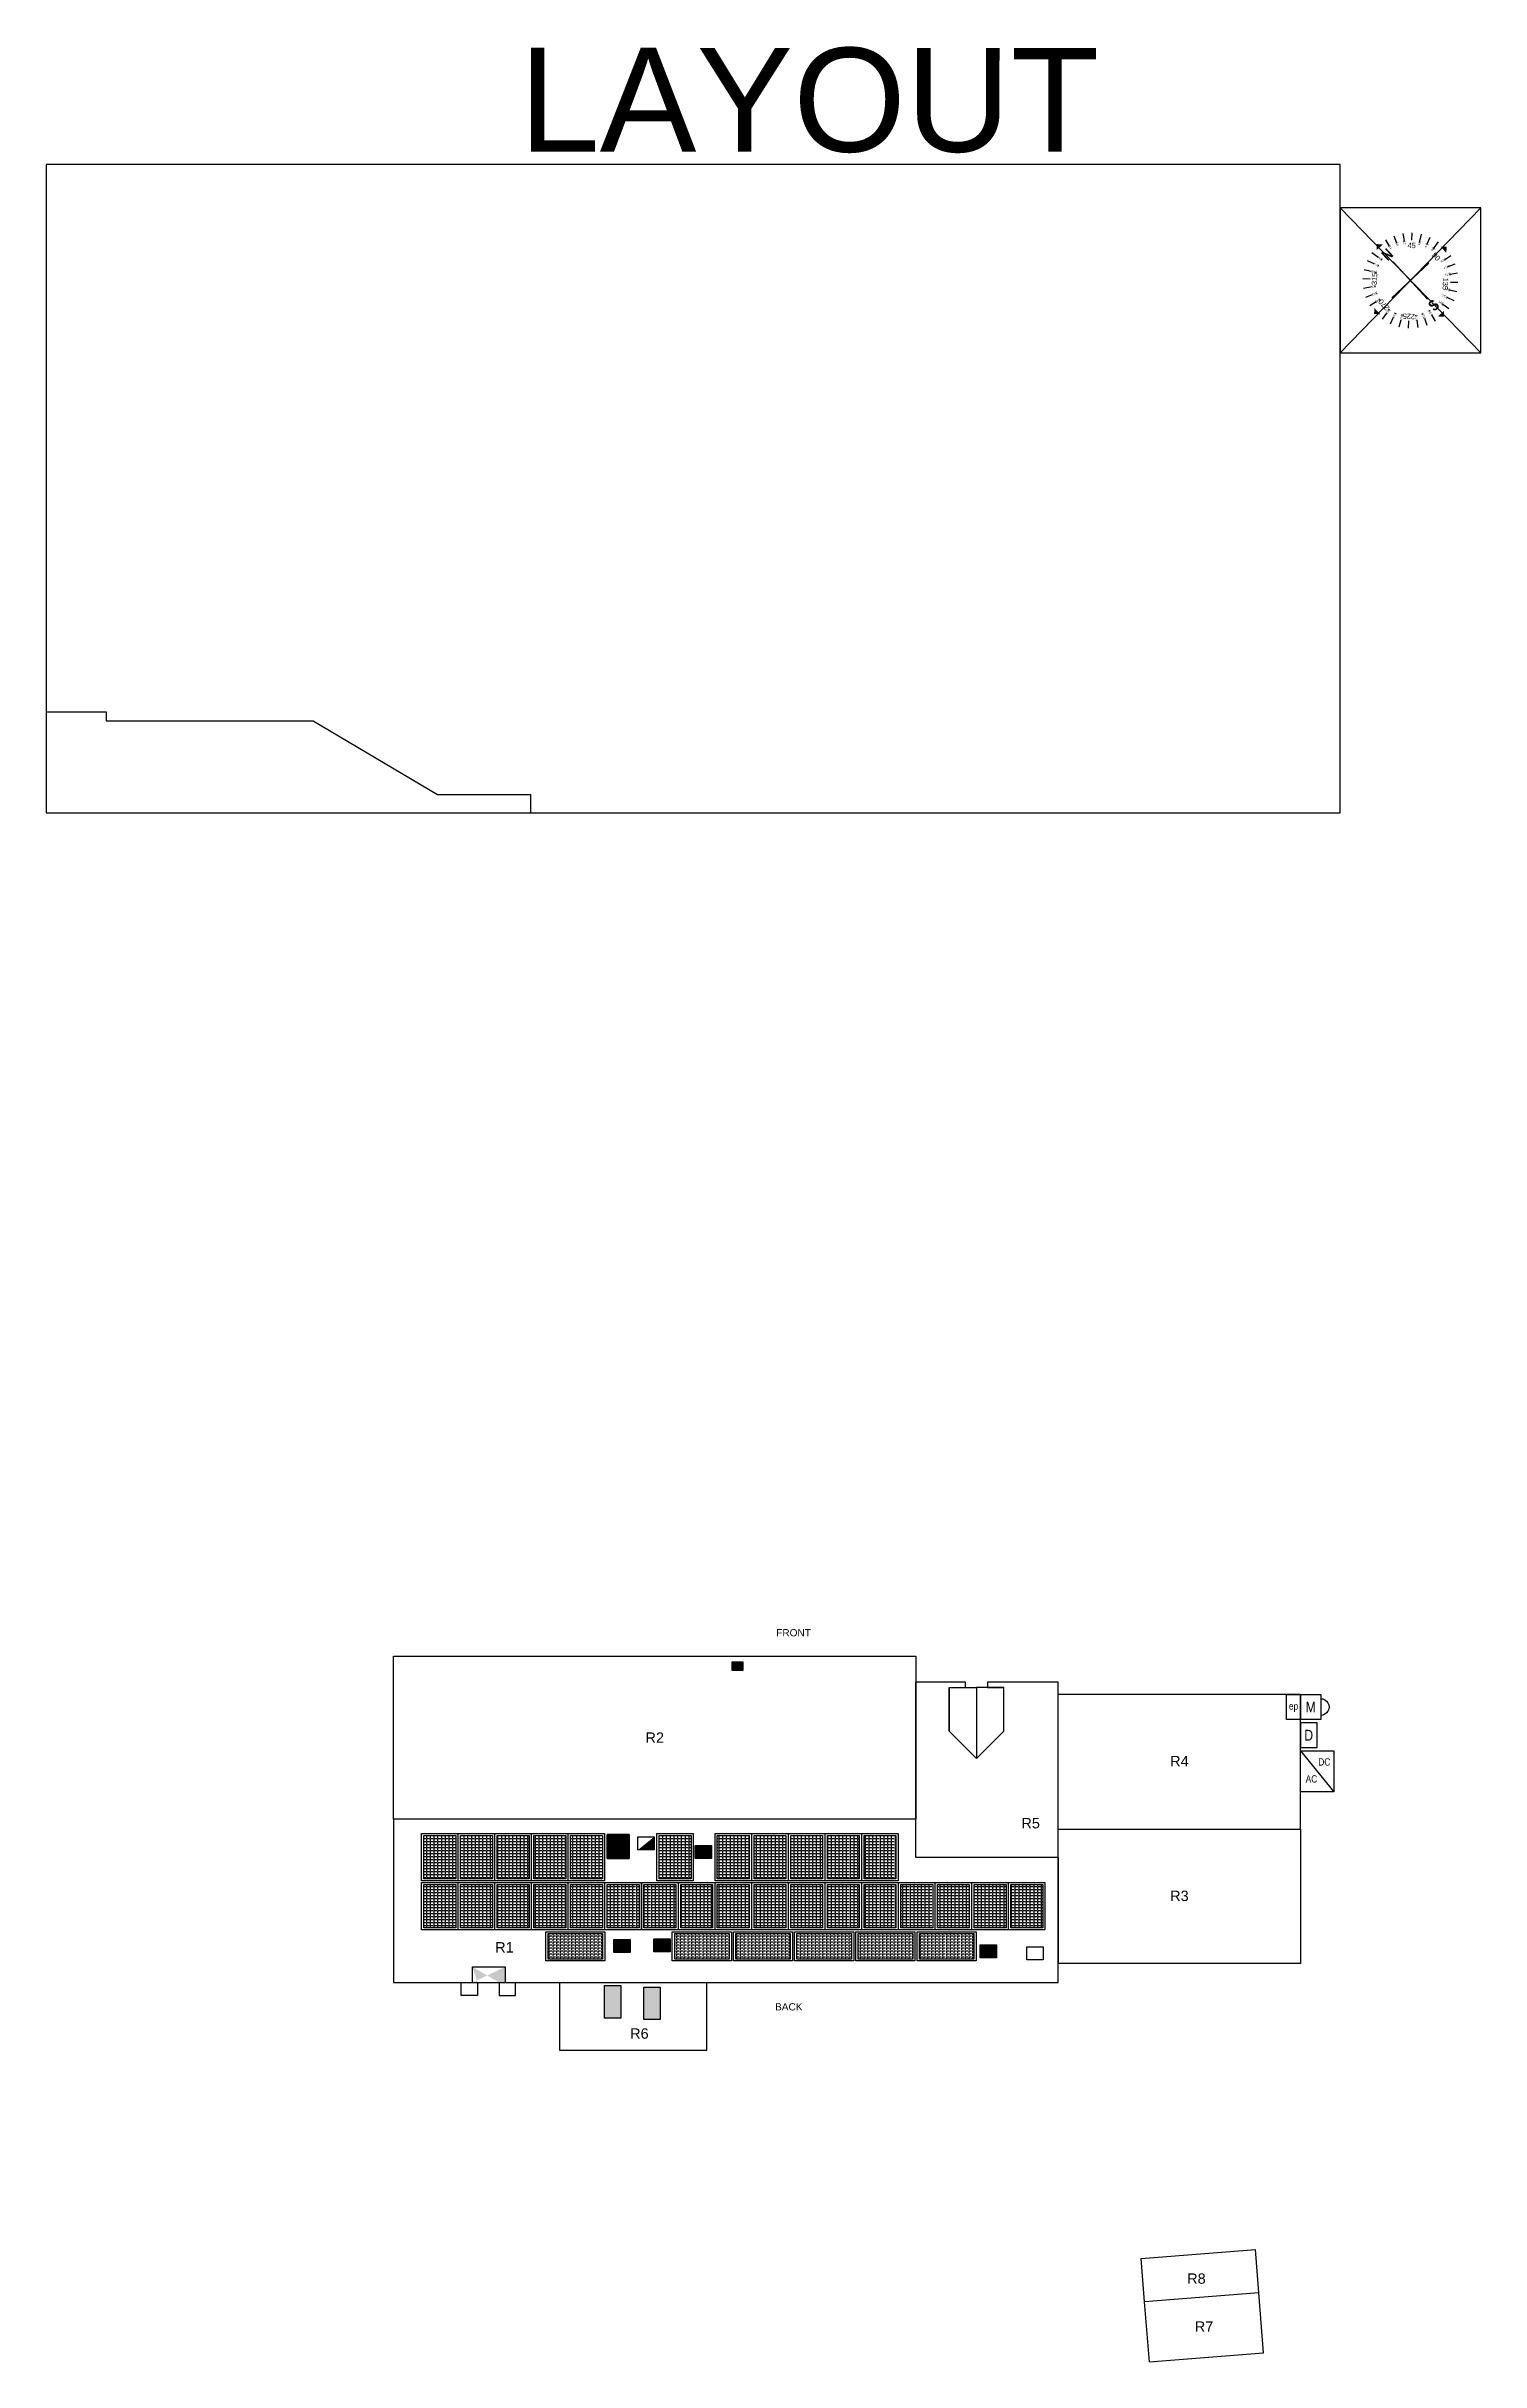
# Model space of a CAD drawing. Header units: feet. Extents: x -13431 to 10347, y 12869 to 29871.
# Drawn here: x 5102 to 6681, y 12869 to 15415 of the extents above; entities that cross this region are included whole.
import ezdxf
from ezdxf.enums import TextEntityAlignment as Align

# ---------------------------------------------------------------- set-up
doc = ezdxf.new("R2010")
doc.units = ezdxf.units.FT
doc.header["$MEASUREMENT"] = 0
doc.set_wipeout_variables(frame=1)
for name, color, linetype in [('E - MODULE', 7, 'Continuous'), ('MODULE FRAME', 9, 'Continuous'), ('MODULE HATCH', 7, 'Continuous'), ('N - ROOF NUMBERS', 7, 'Continuous'), ('NORTH ARROW', 7, 'Continuous'), ('R - ROOF LINES', 7, 'Continuous'), ('Z - ROOF', 3, 'Continuous'), ('Z - TITLEBLOCK TXT', 7, 'Continuous')]:
    doc.layers.add(name, color=color, linetype=linetype)
doc.layers.add('LOCKED (NO PRINT)', color=7, linetype='Continuous', plot=False)
doc.styles.add('PAPER SPACE TXT', font='technic_.ttf', dxfattribs={"height": 0.125})
doc.styles.get("Standard").update_dxf_attribs({"font": 'CALIBRI.TTF'})
doc.styles.add('TITLE BBLOCK TEXT', font='ARIALUNI.TTF')

# ---------------------------------------------------------------- blocks, each defined once
blk = doc.blocks.new('*U73')
at = {"layer": 'NORTH ARROW'}
h = blk.add_hatch(color=256, dxfattribs=at)
h.dxf.hatch_style = 1
h.paths.add_polyline_path([(0, 0.405), (-0.035, 0.368, -0.023421), (0, 0.369)])
h.paths.add_polyline_path([(0, 0.405), (0, 0.369, -0.023421), (0.035, 0.368)])
h = blk.add_hatch(color=256, dxfattribs=at)
h.dxf.hatch_style = 1
h.paths.add_polyline_path([(-0.405, 0), (-0.368, 0.035, 0.023421), (-0.369, 0)])
h.paths.add_polyline_path([(-0.405, 0), (-0.369, 0, 0.023421), (-0.368, -0.035)])
h = blk.add_hatch(color=256, dxfattribs=at)
h.dxf.hatch_style = 1
h.paths.add_polyline_path([(0.405, 0), (0.368, 0.035, -0.023421), (0.369, 0)])
h.paths.add_polyline_path([(0.405, 0), (0.369, 0, -0.023421), (0.368, -0.035)])
h = blk.add_hatch(color=256, dxfattribs=at)
h.dxf.hatch_style = 1
h.paths.add_polyline_path([(0, -0.405), (-0.035, -0.368, 0.023421), (0, -0.369)])
h.paths.add_polyline_path([(0, -0.405), (0, -0.369, 0.023421), (0.035, -0.368)])
at = {"layer": 'NORTH ARROW', "color": 8, "flags": 128}
for points in [[(-0.076, 0.382), (-0.064, 0.323)], [(0.076, 0.382), (0.064, 0.323)], [(-0.324, 0.216), (-0.274, 0.183)], [(-0.216, 0.324), (-0.183, 0.274)], [(-0.149, 0.36), (-0.126, 0.304)], [(0.149, 0.36), (0.126, 0.304)], [(0.216, 0.324), (0.183, 0.274)], [(0.274, 0.183), (0.324, 0.216)], [(-0.382, 0.076), (-0.323, 0.064)], [(-0.36, 0.149), (-0.304, 0.126)], [(0.304, 0.126), (0.36, 0.149)], [(0.323, 0.064), (0.382, 0.076)], [(-0.382, -0.076), (-0.323, -0.064)], [(-0.36, -0.149), (-0.304, -0.126)], [(-0.324, -0.216), (-0.274, -0.183)], [(0.274, -0.183), (0.324, -0.216)], [(0.304, -0.126), (0.36, -0.149)], [(0.323, -0.064), (0.382, -0.076)], [(-0.183, -0.274), (-0.216, -0.324)], [(-0.126, -0.304), (-0.149, -0.36)], [(-0.064, -0.323), (-0.076, -0.382)], [(0.064, -0.323), (0.076, -0.382)], [(0.126, -0.304), (0.149, -0.36)], [(0.183, -0.274), (0.216, -0.324)]]:
    blk.add_lwpolyline(points, dxfattribs=at)
at = {"layer": 'NORTH ARROW', "color": 1, "flags": 128}
for points in [[(-0.275, 0.275), (-0.233, 0.233)], [(0, 0.207), (0, -0.207)], [(0.233, 0.233), (0.275, 0.275)], [(-0.207, 0), (0.207, 0)], [(-0.275, -0.275), (-0.233, -0.233)], [(0.233, -0.233), (0.275, -0.275)]]:
    blk.add_lwpolyline(points, dxfattribs=at)
at = {"layer": 'Defpoints', "color": 1, "char_height": 0.01641}
for s, width, insert, attachment_point, rotation in [('\\A1;{\\W0.8;326\\H0.7x;\\S1/4;}', 0.05943, (-0.147, 0.245), 3, 303.75), ('\\A1;{\\W0.8;337\\H0.7x;\\S1/2;}', 0.05943, (-0.098, 0.271), 3, 292.5), ('\\A1;{\\W0.8;348\\H0.7x;\\S3/4;}', 0.02966, (-0.043, 0.284), 3, 281.25), ('\\A1;{\\W0.8;11\\H0.7x;\\S1/4;}', 0.02966, (0.046, 0.298), 1, 78.75), ('\\A1;{\\W0.8;22\\H0.7x;\\S1/2;}', 0.05943, (0.101, 0.279), 1, 67.5), ('\\A1;{\\W0.8;33\\H0.7x;\\S3/4;}', 0.05943, (0.154, 0.254), 1, 56.25), ('\\A1;{\\W0.8;56\\H0.7x;\\S1/4;}', 0.03438, (0.239, 0.176), 1, 33.75), ('\\A1;{\\W0.8;281\\H0.7x;\\S1/4;}', 0.03438, (-0.283, 0.07), 3, 348.75), ('\\A1;{\\W0.8;292\\H0.7x;\\S1/2;}', 0.03438, (-0.261, 0.123), 3, 337.5), ('\\A1;{\\W0.8;303\\H0.7x;\\S3/4;}', 0.03438, (-0.232, 0.171), 3, 326.25), ('\\A1;{\\W0.8;67\\H0.7x;\\S1/2;}', 0.03438, (0.27, 0.126), 1, 22.5), ('\\A1;{\\W0.8;78\\H0.7x;\\S3/4;}', 0.03438, (0.288, 0.071), 1, 11.25), ('\\A1;{\\W0.8;258\\H0.7x;\\S3/4;}', 0.03438, (-0.287, -0.043), 3, 11.25), ('\\A1;{\\W0.8;247\\H0.7x;\\S1/2;}', 0.03438, (-0.273, -0.099), 3, 22.5), ('\\A1;{\\W0.8;236\\H0.7x;\\S1/4;}', 0.03438, (-0.246, -0.148), 3, 33.75), ('\\A1;{\\W0.8;123\\H0.7x;\\S3/4;}', 0.03438, (0.246, -0.148), 1, 326.25), ('\\A1;{\\W0.8;112\\H0.7x;\\S1/2;}', 0.03438, (0.273, -0.099), 1, 337.5), ('\\A1;{\\W0.8;101\\H0.7x;\\S1/4;}', 0.03438, (0.287, -0.043), 1, 348.75), ('\\A1;{\\W0.8;213\\H0.7x;\\S3/4;}', 0.03438, (-0.171, -0.231), 3, 56.25), ('\\A1;{\\W0.8;202\\H0.7x;\\S1/2;}', 0.03438, (-0.122, -0.26), 3, 67.5), ('\\A1;{\\W0.8;191\\H0.7x;\\S1/4;}', 0.03438, (-0.069, -0.279), 3, 78.75), ('\\A1;{\\W0.8;168\\H0.7x;\\S3/4;}', 0.03438, (0.069, -0.279), 1, 281.25), ('\\A1;{\\W0.8;157\\H0.7x;\\S1/2;}', 0.03438, (0.122, -0.26), 1, 292.5), ('\\A1;{\\W0.8;146\\H0.7x;\\S1/2;}', 0.03438, (0.171, -0.231), 1, 303.75)]:
    blk.add_mtext_dynamic_manual_height_columns(s, width=width, gutter_width=1, heights=[0], dxfattribs=dict(at, insert=insert, attachment_point=attachment_point, rotation=rotation))
at = {"layer": 'NORTH ARROW', "char_height": 0.04376, "attachment_point": 1}
for s, insert, rotation in [('{\\fTechnicLite|b0|i0|c2|p2;315}', (-0.258, 0.189), 45), ('{\\fTechnicLite|b0|i0|c2|p2;45}', (0.195, 0.242), 315), ('{\\fTechnicLite|b0|i0|c2|p2;270}', (-0.316, -0.049), 90), ('{\\fTechnicLite|b0|i0|c2|p2;90}', (0.309, 0.033), 270), ('{\\fTechnicLite|b0|i0|c2|p2;225}', (-0.189, -0.258), 135), ('{\\fTechnicLite|b0|i0|c2|p2;135}', (0.242, -0.195), 225)]:
    blk.add_mtext_dynamic_manual_height_columns(s, width=0.05, gutter_width=1, heights=[0], dxfattribs=dict(at, insert=insert, rotation=rotation))
at = {"layer": 'NORTH ARROW', "char_height": 0.08753, "attachment_point": 1}
for s, insert in [('{\\fTechnicBold|b0|i0|c2|p2;N}', (-0.031, 0.328)), ('{\\fTechnicBold|b0|i0|c2|p2;S}', (-0.031, -0.234))]:
    blk.add_mtext_dynamic_manual_height_columns(s, width=0.05, gutter_width=1, heights=[0], dxfattribs=dict(at, insert=insert))
blk = doc.blocks.new('ROOF8_ID')
at = {"color": 3}
blk.add_wipeout([(-7.8, -8.1), (-6.2, -8.1), (-4.7, -8.1), (-3.1, -8.1), (-1.5, -8.1), (0.1, -8.1), (1.6, -8.1), (3.2, -8.1), (4.8, -8.1), (6.3, -8.1), (7.9, -8), (9.4, -7.6), (10.8, -7), (12.1, -6), (13.1, -4.8), (13.9, -3.5), (14.4, -2), (14.6, -0.4), (14.5, 1.1), (14.1, 2.6), (13.4, 4), (12.4, 5.3), (11.2, 6.3), (9.8, 7), (8.3, 7.5), (6.8, 7.6), (5.2, 7.6), (3.6, 7.6), (2.1, 7.6), (0.5, 7.6), (-1.1, 7.6), (-2.6, 7.6), (-4.2, 7.6), (-5.8, 7.6), (-7.4, 7.6), (-8.9, 7.6), (-10.5, 7.2), (-11.9, 6.5), (-13.1, 5.6), (-14.2, 4.4), (-15, 3), (-15.5, 1.6), (-15.7, 0), (-15.6, -1.6), (-15.1, -3.1), (-14.4, -4.5), (-13.4, -5.7), (-12.2, -6.7), (-10.9, -7.5), (-9.4, -7.9)], dxfattribs=at)
at = {"layer": 'Z - TITLEBLOCK TXT', "color": 7, "style": 'TITLE BBLOCK TEXT'}
blk.add_text('R8', height=11.4, rotation=359.9886, dxfattribs=at).set_placement((-0.5, -0.2), align=Align.MIDDLE_CENTER)
blk = doc.blocks.new('ROOF6_ID')
at = {"color": 3}
blk.add_wipeout([(-7.3, -6.7), (-5.7, -6.7), (-4.2, -6.7), (-2.6, -6.7), (-1, -6.7), (0.6, -6.7), (2.1, -6.7), (3.7, -6.7), (5.3, -6.7), (6.9, -6.7), (8.4, -6.6), (9.9, -6.3), (11.4, -5.6), (12.6, -4.6), (13.7, -3.5), (14.5, -2.1), (15, -0.6), (15.2, 0.9), (15, 2.5), (14.6, 4), (13.9, 5.4), (12.9, 6.6), (11.7, 7.6), (10.4, 8.4), (8.9, 8.9), (7.3, 9), (5.7, 9), (4.2, 9), (2.6, 9), (1, 9), (-0.6, 9), (-2.1, 9), (-3.7, 9), (-5.3, 9), (-6.9, 9), (-8.4, 8.9), (-9.9, 8.5), (-11.4, 7.9), (-12.6, 6.9), (-13.7, 5.8), (-14.5, 4.4), (-15, 2.9), (-15.2, 1.4), (-15, -0.2), (-14.6, -1.7), (-13.9, -3.1), (-12.9, -4.3), (-11.7, -5.3), (-10.4, -6.1), (-8.9, -6.6)], dxfattribs=at)
at = {"layer": 'Z - TITLEBLOCK TXT', "color": 7, "style": 'TITLE BBLOCK TEXT'}
blk.add_text('R6', height=11.4, rotation=359.9886, dxfattribs=at).set_placement((0, 1.1), align=Align.MIDDLE_CENTER)
blk = doc.blocks.new('ROOF5_ID')
at = {"color": 3}
blk.add_wipeout([(-7.3, -6.7), (-5.7, -6.7), (-4.2, -6.7), (-2.6, -6.7), (-1, -6.7), (0.6, -6.7), (2.1, -6.7), (3.7, -6.7), (5.3, -6.7), (6.9, -6.7), (8.4, -6.6), (9.9, -6.3), (11.4, -5.6), (12.6, -4.6), (13.7, -3.5), (14.5, -2.1), (15, -0.6), (15.2, 0.9), (15, 2.5), (14.6, 4), (13.9, 5.4), (12.9, 6.6), (11.7, 7.6), (10.4, 8.4), (8.9, 8.9), (7.3, 9), (5.7, 9), (4.2, 9), (2.6, 9), (1, 9), (-0.6, 9), (-2.1, 9), (-3.7, 9), (-5.3, 9), (-6.9, 9), (-8.4, 8.9), (-9.9, 8.5), (-11.4, 7.9), (-12.6, 6.9), (-13.7, 5.8), (-14.5, 4.4), (-15, 2.9), (-15.2, 1.4), (-15, -0.2), (-14.6, -1.7), (-13.9, -3.1), (-12.9, -4.3), (-11.7, -5.3), (-10.4, -6.1), (-8.9, -6.6)], dxfattribs=at)
at = {"layer": 'Z - TITLEBLOCK TXT', "color": 7, "style": 'TITLE BBLOCK TEXT'}
blk.add_text('R5', height=11.4, rotation=359.9886, dxfattribs=at).set_placement((0, 1.1), align=Align.MIDDLE_CENTER)
blk = doc.blocks.new('ROOF3_ID')
at = {"color": 3}
blk.add_wipeout([(-7.3, -7.4), (-5.7, -7.4), (-4.2, -7.4), (-2.6, -7.4), (-1, -7.4), (0.6, -7.4), (2.1, -7.4), (3.7, -7.4), (5.3, -7.4), (6.9, -7.4), (8.4, -7.3), (9.9, -7), (11.4, -6.3), (12.6, -5.3), (13.7, -4.2), (14.5, -2.8), (15, -1.3), (15.2, 0.2), (15, 1.8), (14.6, 3.3), (13.9, 4.7), (12.9, 5.9), (11.7, 6.9), (10.4, 7.7), (8.9, 8.2), (7.3, 8.3), (5.7, 8.3), (4.2, 8.3), (2.6, 8.3), (1, 8.3), (-0.6, 8.3), (-2.1, 8.3), (-3.7, 8.3), (-5.3, 8.3), (-6.9, 8.3), (-8.4, 8.2), (-9.9, 7.9), (-11.4, 7.2), (-12.6, 6.2), (-13.7, 5.1), (-14.5, 3.7), (-15, 2.2), (-15.2, 0.7), (-15, -0.9), (-14.6, -2.4), (-13.9, -3.8), (-12.9, -5), (-11.7, -6), (-10.4, -6.8), (-8.9, -7.3)], dxfattribs=at)
at = {"layer": 'Z - TITLEBLOCK TXT', "color": 7, "style": 'TITLE BBLOCK TEXT'}
blk.add_text('R3', height=11.4, rotation=359.9886, dxfattribs=at).set_placement((0, 0.5), align=Align.MIDDLE_CENTER)
blk = doc.blocks.new('ROOF7_ID')
at = {"color": 3}
blk.add_wipeout([(-7.3, -7.1), (-5.7, -7.1), (-4.2, -7.1), (-2.6, -7.1), (-1, -7.1), (0.6, -7.1), (2.1, -7.1), (3.7, -7.1), (5.3, -7.1), (6.9, -7.1), (8.4, -7), (9.9, -6.6), (11.4, -5.9), (12.6, -5), (13.7, -3.8), (14.5, -2.5), (15, -1), (15.2, 0.6), (15, 2.1), (14.6, 3.6), (13.9, 5), (12.9, 6.3), (11.7, 7.3), (10.4, 8), (8.9, 8.5), (7.3, 8.7), (5.7, 8.7), (4.2, 8.7), (2.6, 8.7), (1, 8.7), (-0.6, 8.7), (-2.1, 8.7), (-3.7, 8.7), (-5.3, 8.7), (-6.9, 8.7), (-8.4, 8.6), (-9.9, 8.2), (-11.4, 7.5), (-12.6, 6.6), (-13.7, 5.4), (-14.5, 4), (-15, 2.6), (-15.2, 1), (-15, -0.6), (-14.6, -2.1), (-13.9, -3.5), (-12.9, -4.7), (-11.7, -5.7), (-10.4, -6.5), (-8.9, -6.9)], dxfattribs=at)
at = {"layer": 'Z - TITLEBLOCK TXT', "color": 7, "style": 'TITLE BBLOCK TEXT'}
blk.add_text('R7', height=11.4, rotation=359.9886, dxfattribs=at).set_placement((0, 0.8), align=Align.MIDDLE_CENTER)
blk = doc.blocks.new('ROOF1_ID')
at = {"color": 3}
blk.add_wipeout([(-7.5, -8.1), (-5.9, -8.1), (-4.4, -8.1), (-2.8, -8.1), (-1.2, -8.1), (0.3, -8.1), (1.9, -8.1), (3.5, -8.1), (5.1, -8.1), (6.6, -8.1), (8.2, -8), (9.7, -7.6), (11.1, -7), (12.4, -6), (13.4, -4.9), (14.2, -3.5), (14.7, -2), (14.9, -0.5), (14.8, 1.1), (14.4, 2.6), (13.7, 4), (12.7, 5.2), (11.5, 6.3), (10.1, 7), (8.6, 7.5), (7.1, 7.6), (5.5, 7.6), (3.9, 7.6), (2.4, 7.6), (0.8, 7.6), (-0.8, 7.6), (-2.4, 7.6), (-3.9, 7.6), (-5.5, 7.6), (-7.1, 7.6), (-8.6, 7.5), (-10.2, 7.2), (-11.6, 6.5), (-12.8, 5.6), (-13.9, 4.4), (-14.7, 3), (-15.2, 1.5), (-15.4, 0), (-15.3, -1.6), (-14.8, -3.1), (-14.1, -4.5), (-13.2, -5.7), (-12, -6.7), (-10.6, -7.5), (-9.1, -7.9)], dxfattribs=at)
at = {"layer": 'Z - TITLEBLOCK TXT', "color": 7, "style": 'TITLE BBLOCK TEXT'}
blk.add_text('R1', height=11.4, rotation=359.9886, dxfattribs=at).set_placement((-0.2, -0.2), align=Align.MIDDLE_CENTER)
blk = doc.blocks.new('ROOF2_ID')
at = {"color": 3}
blk.add_wipeout([(-7.3, -7.8), (-5.7, -7.8), (-4.2, -7.8), (-2.6, -7.8), (-1, -7.8), (0.6, -7.8), (2.1, -7.8), (3.7, -7.8), (5.3, -7.8), (6.9, -7.8), (8.4, -7.7), (9.9, -7.3), (11.4, -6.6), (12.6, -5.7), (13.7, -4.5), (14.5, -3.2), (15, -1.7), (15.2, -0.1), (15, 1.5), (14.6, 3), (13.9, 4.4), (12.9, 5.6), (11.7, 6.6), (10.4, 7.4), (8.9, 7.8), (7.3, 8), (5.7, 8), (4.2, 8), (2.6, 8), (1, 8), (-0.6, 8), (-2.1, 8), (-3.7, 8), (-5.3, 8), (-6.9, 8), (-8.4, 7.9), (-9.9, 7.5), (-11.4, 6.8), (-12.6, 5.9), (-13.7, 4.7), (-14.5, 3.4), (-15, 1.9), (-15.2, 0.3), (-15, -1.2), (-14.6, -2.7), (-13.9, -4.1), (-12.9, -5.4), (-11.7, -6.4), (-10.4, -7.1), (-8.9, -7.6)], dxfattribs=at)
at = {"layer": 'Z - TITLEBLOCK TXT', "style": 'TITLE BBLOCK TEXT'}
blk.add_text('R2', height=11.4, rotation=359.9886, dxfattribs=at).set_placement((0, 0.1), align=Align.MIDDLE_CENTER)
blk = doc.blocks.new('ROOF4_ID')
at = {"color": 3}
blk.add_wipeout([(-7.3, -7.1), (-5.7, -7.1), (-4.2, -7.1), (-2.6, -7.1), (-1, -7.1), (0.6, -7.1), (2.1, -7.1), (3.7, -7.1), (5.3, -7.1), (6.9, -7.1), (8.4, -7), (9.9, -6.6), (11.4, -5.9), (12.6, -5), (13.7, -3.8), (14.5, -2.5), (15, -1), (15.2, 0.6), (15, 2.1), (14.6, 3.6), (13.9, 5), (12.9, 6.3), (11.7, 7.3), (10.4, 8), (8.9, 8.5), (7.3, 8.7), (5.7, 8.7), (4.2, 8.7), (2.6, 8.7), (1, 8.7), (-0.6, 8.7), (-2.1, 8.7), (-3.7, 8.7), (-5.3, 8.7), (-6.9, 8.7), (-8.4, 8.6), (-9.9, 8.2), (-11.4, 7.5), (-12.6, 6.6), (-13.7, 5.4), (-14.5, 4.1), (-15, 2.6), (-15.2, 1), (-15, -0.6), (-14.6, -2.1), (-13.9, -3.5), (-12.9, -4.7), (-11.7, -5.7), (-10.4, -6.5), (-8.9, -6.9)], dxfattribs=at)
at = {"layer": 'Z - TITLEBLOCK TXT', "color": 7, "style": 'TITLE BBLOCK TEXT'}
blk.add_text('R4', height=11.4, rotation=359.9886, dxfattribs=at).set_placement((0, 0.8), align=Align.MIDDLE_CENTER)
blk = doc.blocks.new('genesis_module')
at = {"layer": 'MODULE HATCH'}
h = blk.add_hatch(dxfattribs=at)
h.set_pattern_fill('ANGLE', color=9, scale=15)
h.set_pattern_definition([(0, (1.7324, 8.3642), (0, 4.125), [3, -1.125]), (90, (1.7324, 8.3642), (-4.125, 3e-16), [3, -1.125])])
h.paths.add_polyline_path([(-17.5, 30), (-17.5, -29.9), (17.6, -29.9), (17.6, 30)])
at = {"color": 4}
blk.add_lwpolyline([(-20, 32.5), (20, 32.5), (20, -32.5), (-20, -32.5)], close=True, dxfattribs=at)
at = {"layer": 'MODULE FRAME', "color": 7, "linetype": 'Continuous', "flags": 128}
blk.add_lwpolyline([(20, -32.5), (-20, -32.5), (-20, 32.5), (20, 32.5)], close=True, dxfattribs=at)
at = {"layer": 'MODULE FRAME', "color": 8, "linetype": 'Continuous', "flags": 128}
blk.add_lwpolyline([(17.6, -29.9), (-17.5, -29.9), (-17.5, 30), (17.6, 30)], close=True, dxfattribs=at)
blk = doc.blocks.new('Roof1')
at = {"layer": 'E - MODULE', "color": 3, "extrusion": (0, -0.600001, 0.799999)}
for p in [(5535.3, 10790.1, -7985.7), (5575.6, 10790.1, -7985.7), (5616, 10790.1, -7985.7), (5656.4, 10790.1, -7985.7), (5696.7, 10790.1, -7985.7), (5794.2, 10790.1, -7985.7), (5858.2, 10790.1, -7985.7), (5898.6, 10790.1, -7985.7), (5939, 10790.1, -7985.7), (5979.3, 10790.1, -7985.7), (6019.7, 10790.1, -7985.7), (5535.3, 10722.7, -7985.7), (5575.6, 10722.7, -7985.7), (5616, 10722.7, -7985.7), (5656.4, 10722.7, -7985.7), (5696.7, 10722.7, -7985.7), (5737.1, 10722.7, -7985.7), (5777.5, 10722.7, -7985.7), (5817.9, 10722.7, -7985.7), (5858.2, 10722.7, -7985.7), (5898.6, 10722.7, -7985.7), (5939, 10722.7, -7985.7), (5979.3, 10722.7, -7985.7), (6019.7, 10722.7, -7985.7), (6060.1, 10722.7, -7985.7), (6100.4, 10722.7, -7985.7), (6140.8, 10722.7, -7985.7), (6181.2, 10722.7, -7985.7)]:
    blk.add_blockref('genesis_module', p, dxfattribs=at)
at = {"layer": 'E - MODULE', "color": 3, "extrusion": (-6.10623e-16, -0.600001, 0.799999), "rotation": 270}
for p in [(5684.4, 10667.5, -7985.7), (5823.7, 10667.5, -7985.7), (5891, 10667.5, -7985.7), (5958.3, 10667.5, -7985.7), (6025.7, 10667.5, -7985.7), (6093, 10667.5, -7985.7)]:
    blk.add_blockref('genesis_module', p, dxfattribs=at)

msp = doc.modelspace()

# ---------------------------------------------------------------- hatches: boundary and pattern name
h = msp.add_hatch(color=3)
h.dxf.hatch_style = 1
h.paths.add_polyline_path([(5868.94, 13628.68), (5856.94, 13628.68), (5856.94, 13638.28), (5868.94, 13638.28)])
h = msp.add_hatch(color=3)
h.dxf.hatch_style = 1
h.paths.add_polyline_path([(5719.69, 13448.42), (5743.69, 13448.42), (5743.69, 13422.02), (5719.69, 13422.02)])
h = msp.add_hatch(color=3)
h.dxf.hatch_style = 1
h.paths.add_polyline_path([(5753.36, 13431.54), (5753.36, 13445.94), (5771.36, 13445.94), (5771.36, 13431.54)], flags=17)
edge = h.paths.add_edge_path(flags=17)
edge.add_line((5771.36, 13445.94), (5771.36, 13431.54))
edge.add_line((5771.36, 13445.94), (5771.36, 13431.54))
edge.add_line((5753.36, 13445.94), (5771.36, 13445.94))
edge.add_line((5753.36, 13431.54), (5753.36, 13445.94))
h = msp.add_hatch(color=3)
h.dxf.hatch_style = 1
h.paths.add_polyline_path([(5834.45, 13421.99), (5816.45, 13421.99), (5816.45, 13436.39), (5834.45, 13436.39)])
h.paths.add_polyline_path([(5834.45, 13421.99), (5834.45, 13436.39)], flags=17)
h = msp.add_hatch(color=3)
h.dxf.hatch_style = 1
h.paths.add_polyline_path([(5744.94, 13318.5), (5726.94, 13318.5), (5726.94, 13332.9), (5744.94, 13332.9)])
h.paths.add_polyline_path([(5744.94, 13318.5), (5744.94, 13332.9)], flags=17)
h = msp.add_hatch(color=3)
h.dxf.hatch_style = 1
h.paths.add_polyline_path([(5788.72, 13319.49), (5770.72, 13319.49), (5770.72, 13333.89), (5788.72, 13333.89)])
edge = h.paths.add_edge_path(flags=17)
edge.add_line((5788.72, 13333.89), (5788.72, 13319.49))
h = msp.add_hatch(color=3)
h.dxf.hatch_style = 1
h.paths.add_polyline_path([(6147.86, 13312.89), (6129.86, 13312.89), (6129.86, 13327.29), (6147.86, 13327.29)])
h.paths.add_polyline_path([(6147.86, 13312.89), (6147.86, 13327.29)], flags=17)
h = msp.add_hatch(color=3)
h.dxf.hatch_style = 1
h.paths.add_polyline_path([(6181.31, 13324.87), (6199.31, 13324.87), (6199.31, 13310.47), (6181.31, 13310.47)], flags=17)
edge = h.paths.add_edge_path(flags=17)
edge.add_line((6199.31, 13324.87), (6199.31, 13310.47))
edge.add_line((6181.31, 13324.87), (6199.31, 13324.87))
edge.add_line((6181.31, 13310.47), (6181.31, 13324.87))
h = msp.add_hatch(color=3)
h.dxf.hatch_style = 1
h.paths.add_polyline_path([(5571.39, 13302.84), (5607.39, 13302.84), (5607.39, 13285.76), (5571.39, 13285.76)], flags=17)
edge = h.paths.add_edge_path()
edge.add_line((5600.77, 13285.76), (5607.39, 13285.76))
edge.add_line((5571.39, 13285.76), (5576.77, 13285.76))
edge.add_line((5571.39, 13302.84), (5607.39, 13302.84))
edge.add_line((5571.39, 13285.76), (5571.39, 13302.84))
h = msp.add_hatch(color=3)
h.dxf.hatch_style = 1
h.paths.add_polyline_path([(5734.71, 13282.22), (5734.71, 13246.34), (5716.71, 13246.34), (5716.71, 13282.22)])
h = msp.add_hatch(color=3)
h.dxf.hatch_style = 1
h.paths.add_polyline_path([(5760, 13280.72), (5778, 13280.72), (5778, 13244.85), (5760, 13244.85)])

# ---------------------------------------------------------------- linework, layer by layer
at = {"color": 1, "elevation": 1187.74}
for points in [[(6482.56, 13602.25), (6482.56, 13575.04), (6467.01, 13575.04), (6467.01, 13602.25)], [(6482.56, 13571.34), (6482.56, 13544.13), (6500.83, 13544.13), (6500.83, 13571.34)]]:
    msp.add_lwpolyline(points, close=True, dxfattribs=at)
at = {"color": 1, "elevation": 1187.74, "flags": 128}
msp.add_lwpolyline([(6504.72, 13579.46), (6504.72, 13575.04), (6482.56, 13575.04), (6482.56, 13602.25), (6504.72, 13602.25), (6504.72, 13597.82, -1.0000863), (6504.72, 13579.46), (6504.72, 13579.46), (6504.72, 13575.04), (6482.56, 13575.04), (6482.56, 13602.25), (6504.72, 13602.25), (6504.72, 13579.46)], format="xyb", dxfattribs=at)
msp.add_lwpolyline([(6482.56, 13540.43), (6519.14, 13540.43), (6519.14, 13495.52), (6482.56, 13495.52), (6482.56, 13540.43), (6519.14, 13495.52)], dxfattribs=at)
at = {"layer": 'E - MODULE', "color": 3, "elevation": 1442.58}
msp.add_lwpolyline([(5719.69, 13448.42), (5743.69, 13448.42), (5743.69, 13422.02), (5719.69, 13422.02)], close=True, dxfattribs=at)
at = {"layer": 'LOCKED (NO PRINT)'}
for p, q in [((6680.73, 15077.79), (6525.96, 15237.34)), ((6525.96, 15077.79), (6680.73, 15237.34))]:
    msp.add_line(p, q, dxfattribs=at)
at = {"layer": 'LOCKED (NO PRINT)', "color": 7}
msp.add_lwpolyline([(6525.96, 15284.97), (5102.35, 15284.97), (5102.35, 14572.11), (6525.96, 14572.11)], close=True, dxfattribs=at)
at = {"layer": 'LOCKED (NO PRINT)'}
msp.add_lwpolyline([(6680.73, 15237.34), (6525.96, 15237.34), (6525.96, 15077.79), (6680.73, 15077.79)], close=True, dxfattribs=at)
at = {"layer": 'LOCKED (NO PRINT)', "color": 7}
msp.add_lwpolyline([(5102.35, 14683.33), (5168.06, 14683.33), (5168.06, 14673.33), (5396.11, 14673.33), (5532.65, 14592.13), (5635.17, 14592.13), (5635.17, 14572.11)], dxfattribs=at)
at = {"layer": 'R - ROOF LINES', "color": 3}
for p, q in [((5484.54, 13644.58, 1320.59), (6059.19, 13644.58, 1320.59)), ((5484.54, 13465.17, 1455.15), (5484.54, 13644.58, 1320.59)), ((5856.94, 13628.68, 1332.52), (5856.94, 13638.28, 1325.32)), ((5856.94, 13638.28, 1325.32), (5868.94, 13638.28, 1325.32)), ((5868.94, 13628.68, 1332.52), (5856.94, 13628.68, 1332.52)), ((5868.94, 13638.28, 1325.32), (5868.94, 13628.68, 1332.52)), ((6059.19, 13644.58, 1320.59), (6059.19, 13465.17, 1455.15)), ((6113.84, 13616.07, 1278.8), (6059.19, 13616.07, 1278.8)), ((6059.19, 13465.17, 1391.97), (6059.19, 13616.07, 1278.8)), ((6095.84, 13610.07, 1283.3), (6095.84, 13562.07, 1319.3)), ((6095.84, 13562.07, 1319.3), (6095.84, 13610.07, 1319.3)), ((6095.84, 13610.07, 1283.3), (6113.84, 13610.07, 1283.3)), ((6095.84, 13610.07, 1319.3), (6125.84, 13610.07, 1341.8)), ((6113.84, 13610.07, 1283.3), (6113.84, 13616.07, 1278.8)), ((6125.84, 13610.07, 1341.8), (6125.84, 13532.07, 1341.8)), ((6155.84, 13610.07, 1319.3), (6125.84, 13610.07, 1341.8)), ((6137.84, 13616.07, 1278.8), (6137.84, 13610.07, 1283.3)), ((6215.84, 13616.07, 1278.8), (6137.84, 13616.07, 1278.8)), ((6137.84, 13610.07, 1283.3), (6155.84, 13610.07, 1283.3)), ((6155.84, 13562.07, 1319.3), (6155.84, 13610.07, 1283.3)), ((6155.84, 13562.07, 1319.3), (6155.84, 13610.07, 1319.3)), ((6215.84, 13423.05, 1423.56), (6215.84, 13616.07, 1278.8)), ((6482.56, 13602.25, 1187.74), (6215.84, 13602.25, 1187.74)), ((6215.84, 13454.42, 1298.61), (6215.84, 13602.25, 1187.74)), ((6482.56, 13454.42, 1298.61), (6482.56, 13602.25, 1187.74)), ((6125.84, 13532.07, 1341.8), (6095.84, 13562.07, 1319.3)), ((6155.84, 13562.07, 1319.3), (6125.84, 13532.07, 1341.8)), ((5484.54, 13465.17, 1455.15), (5484.54, 13285.76, 1320.59)), ((6059.19, 13465.17, 1455.15), (5484.54, 13465.17, 1455.15)), ((5719.69, 13448.42, 1442.58), (5719.69, 13429.22, 1428.18)), ((5743.69, 13448.42, 1442.58), (5719.69, 13448.42, 1442.58)), ((5719.69, 13441.22, 1452.18), (5719.69, 13448.42, 1442.58)), ((5743.69, 13429.22, 1428.18), (5743.69, 13448.42, 1442.58)), ((5743.69, 13441.22, 1452.18), (5743.69, 13448.42, 1442.58)), ((5753.36, 13431.54, 1429.92), (5753.36, 13445.94, 1440.72)), ((5753.36, 13445.94, 1440.72), (5771.36, 13445.94, 1440.72)), ((5753.36, 13445.94, 1440.72), (5753.36, 13445.94, 1471.32)), ((5753.36, 13445.94, 1471.32), (5771.36, 13445.94, 1471.32)), ((5753.36, 13431.54, 1471.32), (5753.36, 13445.94, 1471.32)), ((5771.36, 13445.94, 1440.72), (5771.36, 13431.54, 1429.92)), ((5771.36, 13445.94, 1471.32), (5771.36, 13431.54, 1471.32)), ((5771.36, 13445.94, 1440.72), (5771.36, 13445.94, 1471.32)), ((6059.19, 13423.05, 1423.56), (6059.19, 13465.17, 1391.97)), ((6059.19, 13423.05, 1423.56), (6059.19, 13465.17, 1455.15)), ((6215.84, 13423.05, 1275.09), (6215.84, 13454.42, 1298.61)), ((6215.84, 13454.42, 1298.61), (6482.56, 13454.42, 1298.61)), ((6482.56, 13454.42, 1298.61), (6482.56, 13306.59, 1187.74)), ((5743.69, 13441.22, 1452.18), (5719.69, 13441.22, 1452.18)), ((5719.69, 13441.22, 1452.18), (5719.69, 13422.02, 1437.78)), ((5719.69, 13429.22, 1428.18), (5743.69, 13429.22, 1428.18)), ((5719.69, 13422.02, 1437.78), (5719.69, 13429.22, 1428.18)), ((5719.69, 13422.02, 1437.78), (5743.69, 13422.02, 1437.78)), ((5743.69, 13422.02, 1437.78), (5743.69, 13441.22, 1452.18)), ((5743.69, 13422.02, 1437.78), (5743.69, 13429.22, 1428.18)), ((5771.36, 13431.54, 1429.92), (5753.36, 13431.54, 1429.92)), ((5771.36, 13431.54, 1471.32), (5753.36, 13431.54, 1471.32)), ((5753.36, 13431.54, 1429.92), (5753.36, 13431.54, 1471.32)), ((5771.36, 13431.54, 1429.92), (5771.36, 13431.54, 1471.32)), ((5816.45, 13421.99, 1422.76), (5816.45, 13436.39, 1433.56)), ((5816.45, 13436.39, 1433.56), (5834.45, 13436.39, 1433.56)), ((5816.45, 13436.39, 1464.16), (5834.45, 13436.39, 1464.16)), ((5816.45, 13421.99, 1464.16), (5816.45, 13436.39, 1464.16)), ((5816.45, 13436.39, 1433.56), (5816.45, 13436.39, 1464.16)), ((5834.45, 13421.99, 1422.76), (5816.45, 13421.99, 1422.76)), ((5834.45, 13421.99, 1464.16), (5816.45, 13421.99, 1464.16)), ((5816.45, 13421.99, 1422.76), (5816.45, 13421.99, 1464.16)), ((5834.45, 13436.39, 1433.56), (5834.45, 13421.99, 1422.76)), ((5834.45, 13436.39, 1464.16), (5834.45, 13421.99, 1464.16)), ((5834.45, 13436.39, 1433.56), (5834.45, 13436.39, 1464.16)), ((5834.45, 13421.99, 1422.76), (5834.45, 13421.99, 1464.16)), ((6215.84, 13423.05, 1423.56), (6059.19, 13423.05, 1423.56)), ((6215.84, 13423.05, 1275.09), (6215.84, 13306.59, 1187.74)), ((6215.84, 13285.76, 1320.59), (6215.84, 13423.05, 1423.56)), ((5726.94, 13318.5, 1345.14), (5726.94, 13332.9, 1355.94)), ((5726.94, 13332.9, 1355.94), (5744.94, 13332.9, 1355.94)), ((5726.94, 13332.9, 1362.54), (5744.94, 13332.9, 1362.54)), ((5726.94, 13318.5, 1362.54), (5726.94, 13332.9, 1362.54)), ((5726.94, 13332.9, 1355.94), (5726.94, 13332.9, 1362.54)), ((5744.94, 13318.5, 1345.14), (5726.94, 13318.5, 1345.14)), ((5726.94, 13318.5, 1345.14), (5726.94, 13318.5, 1362.54)), ((5744.94, 13318.5, 1362.54), (5726.94, 13318.5, 1362.54)), ((5744.94, 13332.9, 1355.94), (5744.94, 13318.5, 1345.14)), ((5744.94, 13332.9, 1355.94), (5744.94, 13332.9, 1362.54)), ((5744.94, 13332.9, 1362.54), (5744.94, 13318.5, 1362.54)), ((5744.94, 13318.5, 1345.14), (5744.94, 13318.5, 1362.54)), ((5770.72, 13319.49, 1345.88), (5770.72, 13333.89, 1356.68)), ((5770.72, 13333.89, 1356.68), (5788.72, 13333.89, 1356.68)), ((5770.72, 13333.89, 1363.28), (5788.72, 13333.89, 1363.28)), ((5770.72, 13319.49, 1363.28), (5770.72, 13333.89, 1363.28)), ((5770.72, 13333.89, 1356.68), (5770.72, 13333.89, 1363.28)), ((5788.72, 13319.49, 1345.88), (5770.72, 13319.49, 1345.88)), ((5788.72, 13319.49, 1363.28), (5770.72, 13319.49, 1363.28)), ((5770.72, 13319.49, 1345.88), (5770.72, 13319.49, 1363.28)), ((5788.72, 13333.89, 1356.68), (5788.72, 13319.49, 1345.88)), ((5788.72, 13333.89, 1356.68), (5788.72, 13333.89, 1363.28)), ((5788.72, 13333.89, 1363.28), (5788.72, 13319.49, 1363.28)), ((5788.72, 13319.49, 1345.88), (5788.72, 13319.49, 1363.28)), ((6129.86, 13312.89, 1340.94), (6129.86, 13327.29, 1351.74)), ((6129.86, 13327.29, 1351.74), (6147.86, 13327.29, 1351.74)), ((6129.86, 13312.89, 1358.34), (6129.86, 13327.29, 1358.34)), ((6129.86, 13327.29, 1351.74), (6129.86, 13327.29, 1358.34)), ((6129.86, 13327.29, 1358.34), (6147.86, 13327.29, 1358.34)), ((6147.86, 13327.29, 1351.74), (6147.86, 13312.89, 1340.94)), ((6147.86, 13327.29, 1358.34), (6147.86, 13312.89, 1358.34)), ((6147.86, 13327.29, 1351.74), (6147.86, 13327.29, 1358.34)), ((6181.31, 13324.87, 1349.92), (6199.31, 13324.87, 1349.92)), ((6181.31, 13310.47, 1339.12), (6181.31, 13324.87, 1349.92)), ((6181.31, 13324.87, 1349.92), (6181.31, 13324.87, 1356.52)), ((6181.31, 13324.87, 1356.52), (6199.31, 13324.87, 1356.52)), ((6181.31, 13310.47, 1356.52), (6181.31, 13324.87, 1356.52)), ((6199.31, 13324.87, 1349.92), (6199.31, 13310.47, 1339.12)), ((6199.31, 13324.87, 1356.52), (6199.31, 13310.47, 1356.52)), ((6199.31, 13324.87, 1349.92), (6199.31, 13324.87, 1356.52)), ((5571.39, 13302.84, 1333.4), (5607.39, 13302.84, 1333.4)), ((5571.39, 13285.76, 1320.59), (5571.39, 13302.84, 1333.4)), ((5571.39, 13302.84, 1410.99), (5607.39, 13302.84, 1410.99)), ((5571.39, 13285.76, 1410.99), (5571.39, 13302.84, 1410.99)), ((5571.39, 13302.84, 1333.4), (5571.39, 13302.84, 1410.99)), ((5607.39, 13302.84, 1333.4), (5607.39, 13285.76, 1320.59)), ((5607.39, 13302.84, 1410.99), (5607.39, 13285.76, 1410.99)), ((5607.39, 13302.84, 1333.4), (5607.39, 13302.84, 1410.99)), ((6147.86, 13312.89, 1340.94), (6129.86, 13312.89, 1340.94)), ((6147.86, 13312.89, 1358.34), (6129.86, 13312.89, 1358.34)), ((6129.86, 13312.89, 1340.94), (6129.86, 13312.89, 1358.34)), ((6147.86, 13312.89, 1340.94), (6147.86, 13312.89, 1358.34)), ((6199.31, 13310.47, 1339.12), (6181.31, 13310.47, 1339.12)), ((6199.31, 13310.47, 1356.52), (6181.31, 13310.47, 1356.52)), ((6181.31, 13310.47, 1339.12), (6181.31, 13310.47, 1356.52)), ((6199.31, 13310.47, 1339.12), (6199.31, 13310.47, 1356.52)), ((6482.56, 13306.59, 1187.74), (6215.84, 13306.59, 1187.74)), ((5484.54, 13285.76, 1320.59), (5571.39, 13285.76, 1320.59)), ((5558.77, 13271.55, 1224.42), (5558.77, 13285.76, 1224.42)), ((5558.77, 13285.76, 1224.42), (5571.39, 13285.76, 1233.89)), ((5576.77, 13271.55, 1237.92), (5558.77, 13271.55, 1224.42)), ((5571.39, 13285.76, 1233.89), (5576.77, 13285.76, 1237.92)), ((5571.39, 13285.76, 1320.59), (5607.39, 13285.76, 1320.59)), ((5571.39, 13285.76, 1320.59), (5571.39, 13285.76, 1410.99)), ((5571.39, 13285.76, 1410.99), (5607.39, 13285.76, 1410.99)), ((5576.77, 13285.76, 1237.92), (5576.77, 13271.55, 1237.92)), ((5600.77, 13285.76, 1237.92), (5607.39, 13285.76, 1232.96)), ((5600.77, 13285.76, 1237.92), (5600.77, 13271.55, 1237.92)), ((5600.77, 13271.55, 1237.92), (5618.77, 13271.55, 1224.42)), ((5607.39, 13285.76, 1232.96), (5618.77, 13285.76, 1224.42)), ((5607.39, 13285.76, 1320.59), (6215.84, 13285.76, 1320.59)), ((5607.39, 13285.76, 1320.59), (5607.39, 13285.76, 1410.99)), ((5618.77, 13271.55, 1224.42), (5618.77, 13285.76, 1224.42)), ((5667.21, 13285.76, 1206.61), (5829.21, 13285.76, 1206.61)), ((5667.21, 13285.76, 1206.61), (5667.21, 13211.11, 1200.39)), ((5716.71, 13246.34, 1203.33), (5716.71, 13282.22, 1206.32)), ((5716.71, 13282.22, 1206.32), (5734.71, 13282.22, 1206.32)), ((5734.71, 13282.22, 1206.32), (5734.71, 13246.34, 1203.33)), ((5760, 13244.85, 1203.2), (5760, 13280.72, 1206.19)), ((5760, 13280.72, 1206.19), (5778, 13280.72, 1206.19)), ((5778, 13280.72, 1206.19), (5778, 13244.85, 1203.2)), ((5829.21, 13211.11, 1200.39), (5829.21, 13285.76, 1206.61)), ((5734.71, 13246.34, 1203.33), (5716.71, 13246.34, 1203.33)), ((5778, 13244.85, 1203.2), (5760, 13244.85, 1203.2)), ((5667.21, 13211.11, 1200.39), (5829.21, 13211.11, 1200.39)), ((6307.17, 12982.31, 1147.35), (6432.78, 12992.19, 1147.35)), ((6436.55, 12944.34, 1183.35), (6432.78, 12992.19, 1147.35)), ((6310.93, 12934.46, 1183.35), (6307.17, 12982.31, 1147.35)), ((6436.55, 12944.34, 1183.35), (6310.93, 12934.46, 1183.35)), ((6441.72, 12878.55, 1133.85), (6436.55, 12944.34, 1183.35)), ((6316.11, 12868.66, 1133.85), (6310.93, 12934.46, 1183.35)), ((6316.11, 12868.66, 1133.85), (6441.72, 12878.55, 1133.85))]:
    msp.add_line(p, q, dxfattribs=at)

# ---------------------------------------------------------------- block references
at = {"layer": 'E - MODULE', "color": 3}
msp.add_blockref('Roof1', (0, 0), dxfattribs=at)
at = {"layer": 'N - ROOF NUMBERS', "color": 3}
for name, p in [('ROOF2_ID', (5771.87, 13554.88, 1861.19)), ('ROOF4_ID', (6349.2, 13528.33, 1861.19)), ('ROOF3_ID', (6349.2, 13380.5, 1861.19)), ('ROOF7_ID', (6376.33, 12906.5, 1861.19))]:
    msp.add_blockref(name, p, dxfattribs=at)
at = {"layer": 'Z - ROOF', "xscale": 134.5681912831446, "yscale": 134.5681912831446, "zscale": 134.5681912831446, "rotation": 42.8}
msp.add_blockref('*U73', (6603.34, 15157.56), dxfattribs=at)

# ---------------------------------------------------------------- texts
at = {"color": 1, "style": 'PAPER SPACE TXT'}
for s, height, rotation, p in [('ep', 7.986, 359.99858, (6474.78, 13589.65, 1187.74)), ('D', 11.88, 0.00545, (6491.4, 13557.64, 1187.74))]:
    msp.add_text(s, height=height, rotation=rotation, dxfattribs=at).set_placement(p, align=Align.MIDDLE_CENTER)
for s, height, p in [('M', 11.88, (6493.64, 13588.64, 1187.74)), ('DC', 7.986, (6508.63, 13528.24, 1187.74)), ('AC', 7.986, (6494.5, 13509.61, 1187.74))]:
    msp.add_text(s, height=height, dxfattribs=at).set_placement(p, align=Align.MIDDLE_CENTER)
at = {"layer": 'LOCKED (NO PRINT)', "color": 7, "style": 'TITLE BBLOCK TEXT'}
msp.add_text('LAYOUT', height=114.235, rotation=359.98856, dxfattribs=at).set_placement((5622.56, 15299.21))
at = {"layer": 'Z - TITLEBLOCK TXT', "color": 7, "style": 'TITLE BBLOCK TEXT'}
for s, p in [('FRONT', (5905.53, 13666.42)), ('BACK', (5904.28, 13254.97))]:
    msp.add_text(s, height=7.925, rotation=359.98856, dxfattribs=at).set_placement(p)

# ---------------------------------------------------------------- next in the draw order: block references
at = {"layer": 'N - ROOF NUMBERS', "color": 3}
for name, p in [('ROOF5_ID', (6185.53, 13459.77, 1396.02)), ('ROOF1_ID', (5606.69, 13324.58, 1861.19)), ('ROOF6_ID', (5755.01, 13228.45, 1203.23)), ('ROOF8_ID', (6368.42, 12960.28, 1167.42))]:
    msp.add_blockref(name, p, dxfattribs=at)

doc.saveas('drawing.dxf')
